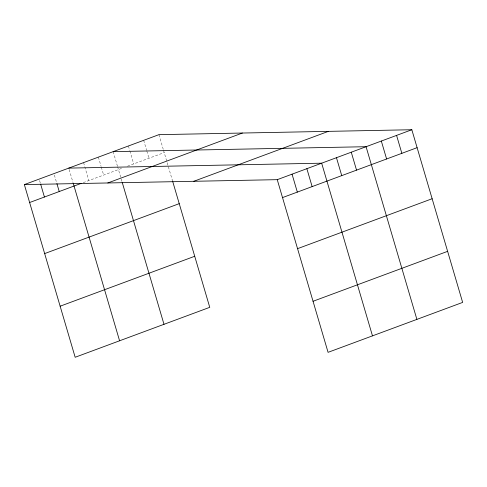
<?xml version="1.0" encoding="UTF-8"?>
<svg xmlns="http://www.w3.org/2000/svg" width="487" height="487" viewBox="0 0 487 487"><rect width="100%" height="100%" fill="white"/><g stroke="black" fill="none" stroke-linecap="round" stroke-linejoin="round"><path stroke-width="0.37" stroke-dasharray="2.44 1.83" d="M83.204 182.643L122.608 168.027M127.46 166.225L164.204 152.595M158.926 134.662L163.364 149.722M163.571 150.44L168.173 166.067M168.38 166.779L172.556 180.963M143.677 140.317L146.63 150.361M146.843 151.08L148.955 158.251M128.422 145.978L129.694 150.282M129.901 151L133.7 163.912M113.173 151.634L117.397 165.982M117.604 166.7L122.207 182.333M98.368 157.131L101.113 166.451M101.326 167.169L103.646 175.058M83.563 162.621L88.841 180.555M69.184 169.549L72.983 182.461M54.38 175.04L56.699 182.929M39.575 180.531L40.421 183.398"/><path stroke-width="0.73" d="M24.35 184.591L158.926 134.662L411.832 129.737L462.65 302.409L328.074 352.338L277.249 179.666L24.35 184.591L75.168 357.263L209.751 307.334L172.763 181.669M29.628 202.519L81.085 183.429M107.81 182.966L242.386 133.036M193.796 181.292L328.372 131.362M44.658 253.587L179.234 203.657M277.249 179.666L411.832 129.737M282.527 197.594L417.109 147.671M60.145 306.201L194.721 256.272M297.557 248.662L432.133 198.733M313.044 301.276L447.62 251.347M113.173 151.634L366.072 146.709L416.89 319.387M68.758 168.112L321.663 163.188L372.482 335.866M396.576 135.392L401.854 153.326M381.327 141.053L386.605 158.987M351.267 152.206L356.545 170.14M336.462 157.697L341.74 175.63M306.859 168.679L312.137 186.612M292.054 174.169L297.332 192.103M122.207 182.333L163.991 324.312M73.196 183.173L119.583 340.79M56.912 183.648L59.237 191.537M40.634 184.116L44.433 197.028"/></g></svg>
